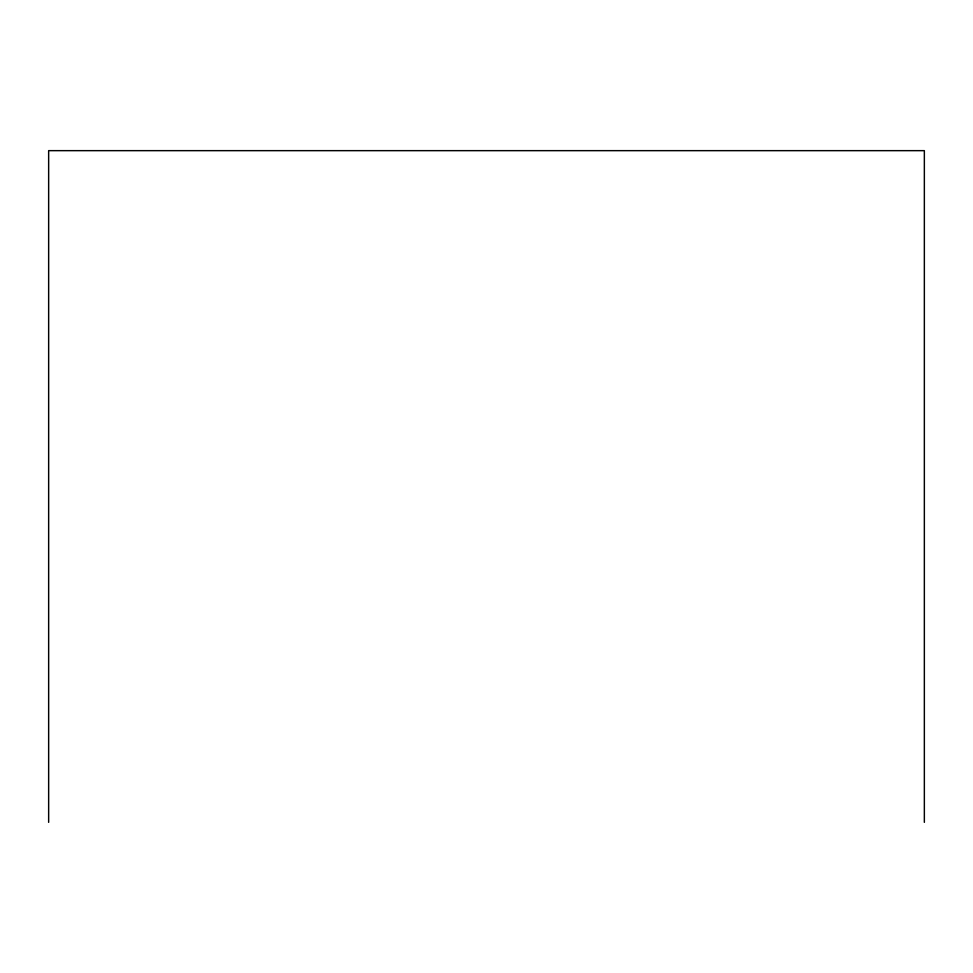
<?xml version="1.0" encoding="UTF-8"?>
<svg xmlns="http://www.w3.org/2000/svg" width="973" height="973" viewBox="0 0 973 973"><rect width="100%" height="100%" fill="white"/><g stroke="black" fill="none" stroke-linecap="round" stroke-linejoin="round"><path stroke-width="1.46" d="M924.35 822.343L924.35 150.657L48.65 150.657L48.65 822.343"/></g></svg>
